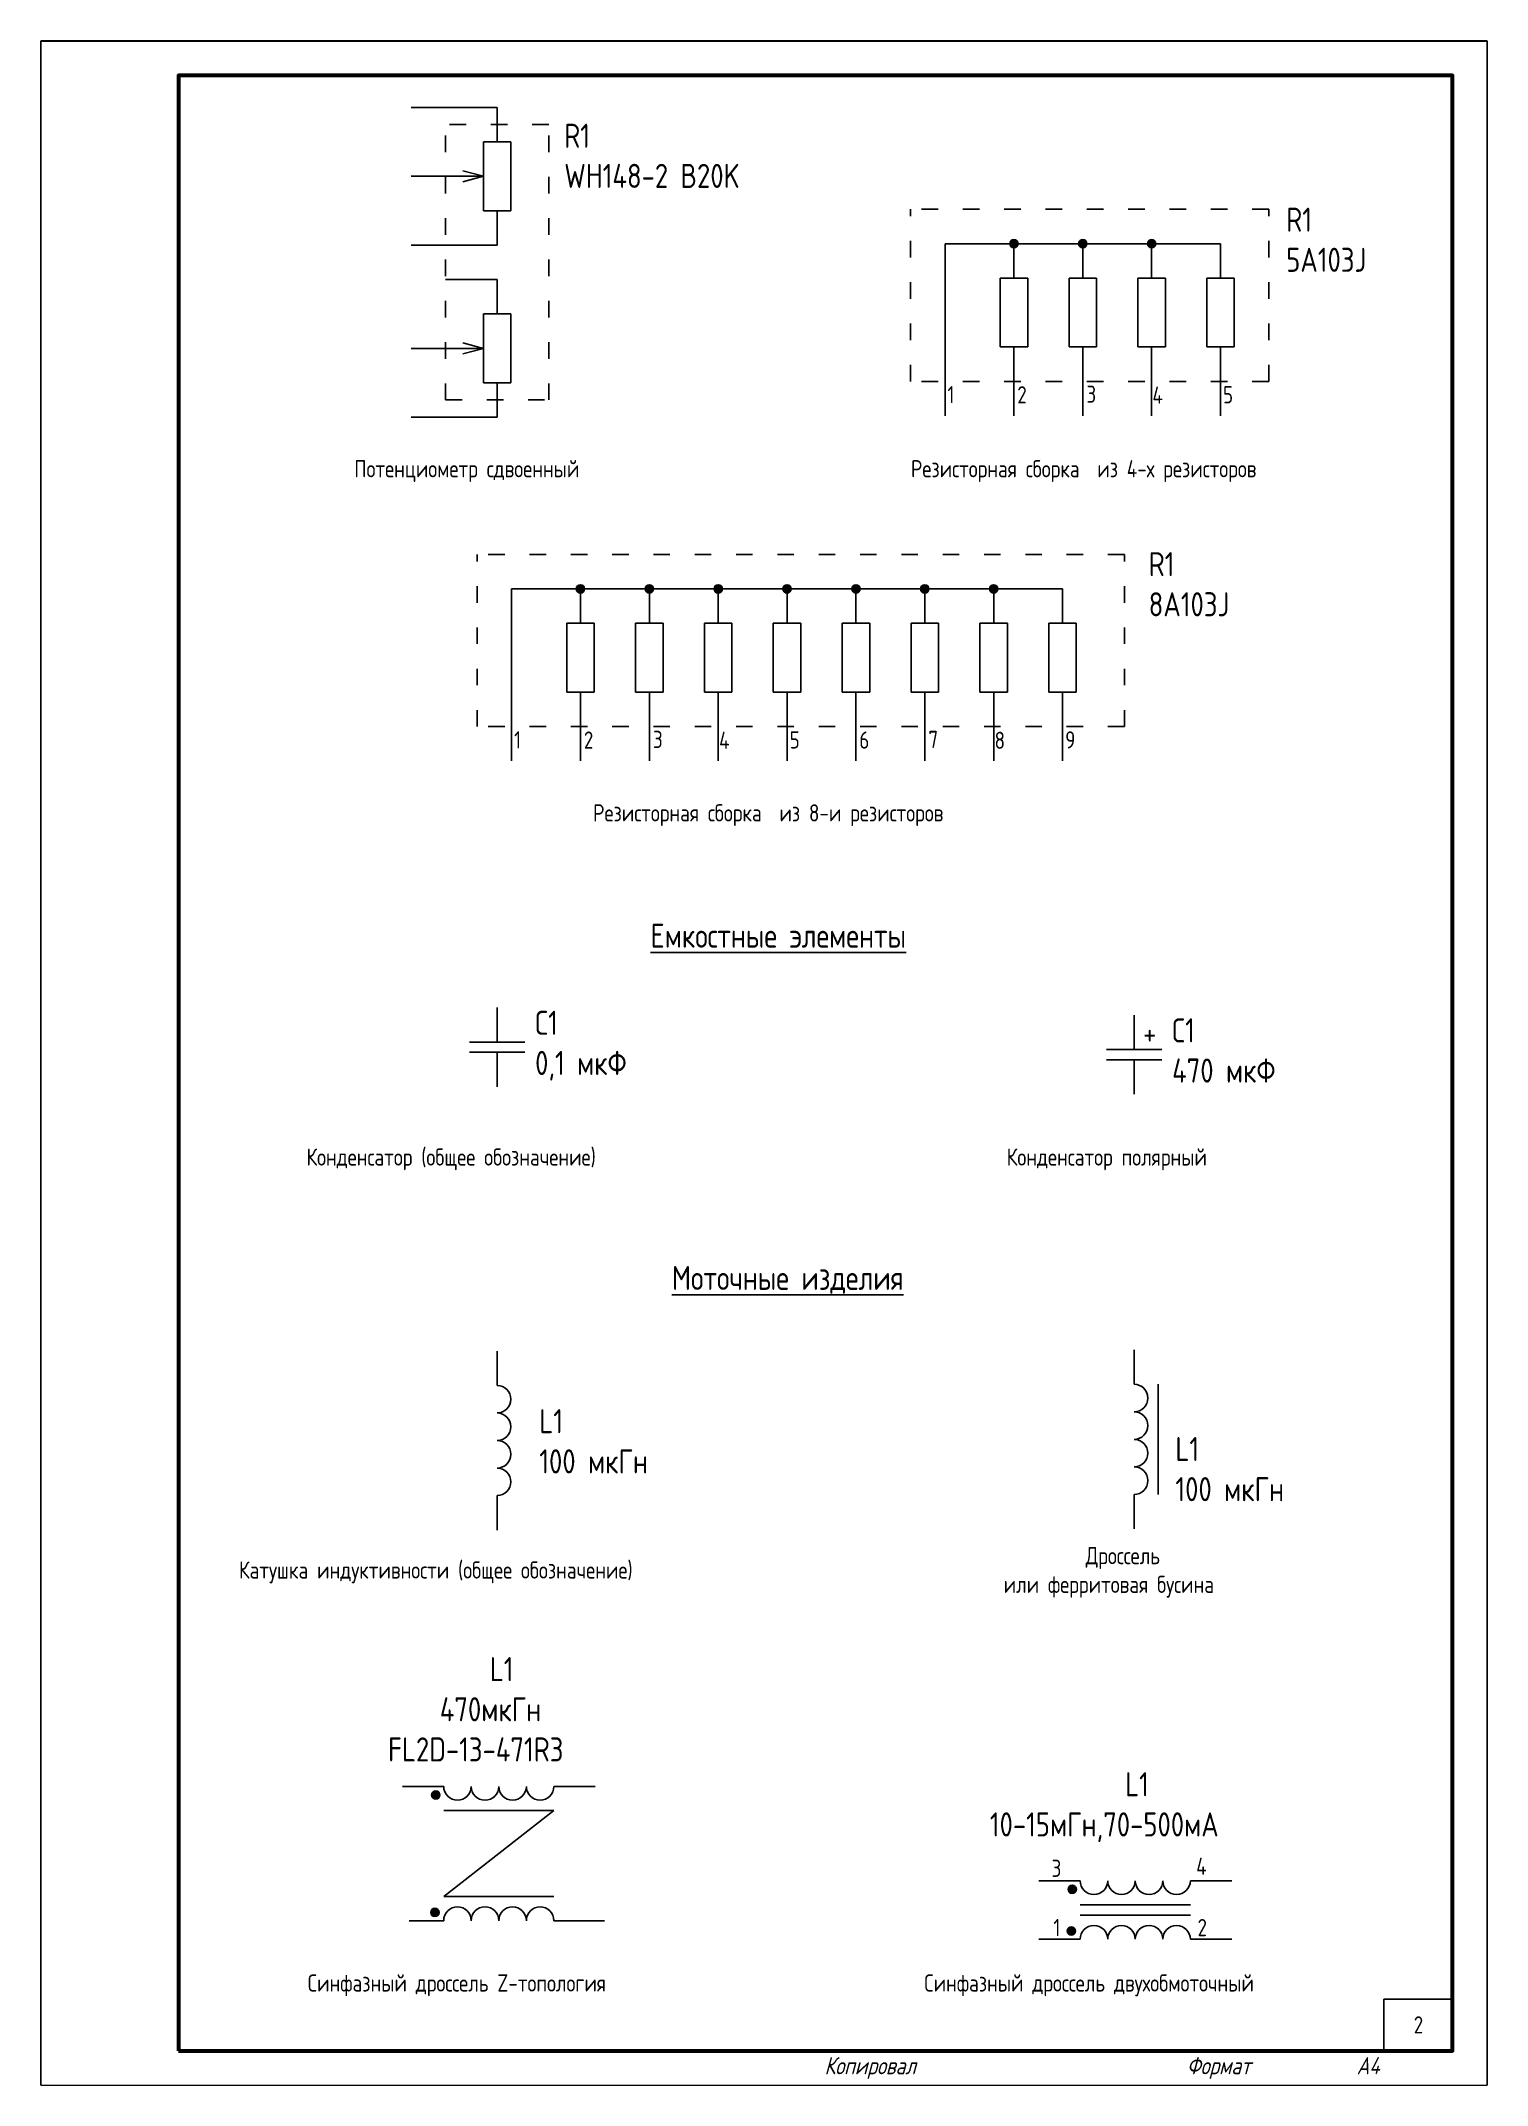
# Paper-space layout '3' of a CAD drawing. Header units: millimetres. Extents: x 0 to 210, y 0 to 297.
# The model-space entities are those that its viewports show. They can reach past a viewport. Long polylines and large blocks are cut down to what shows.
import ezdxf

# ---------------------------------------------------------------- set-up
doc = ezdxf.new("R2010")
doc.units = ezdxf.units.MM
doc.header["$LTSCALE"] = 0.2
doc.linetypes.add('ACAD_ISO03W100', pattern=[30, 12, -18])
doc.styles.add('ГОСТ 2.304', font='CS_Gost2304.shx')

msp = doc.modelspace()

# ---------------------------------------------------------------- hatches: boundary and pattern name
h = msp.add_hatch(color=256)
h.dxf.hatch_style = 1
h.paths.add_polyline_path([(561.89, 267.57, 1), (560.69, 267.57, 1)])
h = msp.add_hatch(color=256)
h.dxf.hatch_style = 1
h.paths.add_polyline_path([(571.89, 267.57, 1), (570.69, 267.57, 1)])
h = msp.add_hatch(color=256)
h.dxf.hatch_style = 1
h.paths.add_polyline_path([(581.89, 267.57, 1), (580.69, 267.57, 1)])
h = msp.add_hatch(color=256)
h.dxf.hatch_style = 1
h.paths.add_polyline_path([(498.95, 217.42, 1), (497.75, 217.42, 1)])
h = msp.add_hatch(color=256)
h.dxf.hatch_style = 1
h.paths.add_polyline_path([(508.95, 217.42, 1), (507.75, 217.42, 1)])
h = msp.add_hatch(color=256)
h.dxf.hatch_style = 1
h.paths.add_polyline_path([(518.95, 217.42, 1), (517.75, 217.42, 1)])
h = msp.add_hatch(color=256)
h.dxf.hatch_style = 1
h.paths.add_polyline_path([(528.95, 217.42, 1), (527.75, 217.42, 1)])
h = msp.add_hatch(color=256)
h.dxf.hatch_style = 1
h.paths.add_polyline_path([(538.95, 217.42, 1), (537.75, 217.42, 1)])
h = msp.add_hatch(color=256)
h.dxf.hatch_style = 1
h.paths.add_polyline_path([(548.95, 217.42, 1), (547.75, 217.42, 1)])
h = msp.add_hatch(color=256)
h.dxf.hatch_style = 1
h.paths.add_polyline_path([(558.95, 217.42, 1), (557.75, 217.42, 1)])
h = msp.add_hatch(color=256)
h.dxf.hatch_style = 1
h.paths.add_polyline_path([(477.94, 42.19, 1), (476.74, 42.19, 1)])
h = msp.add_hatch(color=256)
h.dxf.hatch_style = 1
h.paths.add_polyline_path([(570.36, 28.49, 1), (569.16, 28.49, 1)])
h = msp.add_hatch(color=256)
h.dxf.hatch_style = 1
h.paths.add_polyline_path([(477.81, 25.13, 1), (476.61, 25.13, 1)])
h = msp.add_hatch(color=256)
h.dxf.hatch_style = 1
h.paths.add_polyline_path([(570.23, 22.43, 1), (569.03, 22.43, 1)])

# ---------------------------------------------------------------- linework, layer by layer
at = {"linetype": 'Continuous', "lineweight": 60}
msp.add_line((440, 292.02), (440, 172.02), dxfattribs=at)
for p, q in [((478.75, 287.37), (473.75, 287.37)), ((486.25, 287.37), (478.75, 287.37)), ((486.25, 282.37), (486.25, 287.37)), ((484.25, 272.37), (484.25, 282.37)), ((484.25, 282.37), (488.25, 282.37)), ((488.25, 282.37), (488.25, 272.37)), ((478.75, 277.37), (473.75, 277.37)), ((484.25, 277.37), (478.75, 277.37)), ((484.25, 277.37), (481.25, 278.17)), ((484.25, 277.37), (481.25, 276.56)), ((488.25, 272.37), (484.25, 272.37)), ((486.25, 272.37), (486.25, 267.37)), ((486.25, 272.37), (486.25, 267.37)), ((478.75, 267.37), (473.75, 267.37)), ((478.75, 267.37), (486.25, 267.37)), ((478.75, 262.37), (486.25, 262.37)), ((486.25, 257.37), (486.25, 262.37)), ((559.29, 252.57), (559.29, 262.57)), ((559.29, 262.57), (563.29, 262.57)), ((563.29, 262.57), (563.29, 252.57)), ((569.29, 252.57), (569.29, 262.57)), ((569.29, 262.57), (573.29, 262.57)), ((573.29, 262.57), (573.29, 252.57)), ((579.29, 252.57), (579.29, 262.57)), ((579.29, 262.57), (583.29, 262.57)), ((583.29, 262.57), (583.29, 252.57)), ((589.29, 252.57), (589.29, 262.57)), ((589.29, 262.57), (593.29, 262.57)), ((593.29, 262.57), (593.29, 252.57)), ((484.25, 247.37), (484.25, 257.37)), ((484.25, 257.37), (488.25, 257.37)), ((488.25, 257.37), (488.25, 247.37)), ((484.25, 252.37), (481.25, 253.17)), ((563.29, 252.57), (559.29, 252.57)), ((573.29, 252.57), (569.29, 252.57)), ((583.29, 252.57), (579.29, 252.57)), ((593.29, 252.57), (589.29, 252.57)), ((478.75, 252.37), (473.75, 252.37)), ((480.25, 252.37), (478.75, 252.37)), ((484.25, 252.37), (480.25, 252.37)), ((484.25, 252.37), (481.25, 251.56)), ((488.25, 247.37), (484.25, 247.37)), ((486.25, 247.37), (486.25, 242.37)), ((486.25, 247.37), (486.25, 242.37)), ((478.75, 242.37), (473.75, 242.37)), ((486.25, 242.37), (478.75, 242.37)), ((496.35, 202.42), (496.35, 212.42)), ((496.35, 212.42), (500.35, 212.42)), ((500.35, 212.42), (500.35, 202.42)), ((506.35, 202.42), (506.35, 212.42)), ((506.35, 212.42), (510.35, 212.42)), ((510.35, 212.42), (510.35, 202.42)), ((516.35, 202.42), (516.35, 212.42)), ((516.35, 212.42), (520.35, 212.42)), ((520.35, 212.42), (520.35, 202.42)), ((526.35, 202.42), (526.35, 212.42)), ((526.35, 212.42), (530.35, 212.42)), ((530.35, 212.42), (530.35, 202.42)), ((536.35, 202.42), (536.35, 212.42)), ((536.35, 212.42), (540.35, 212.42)), ((540.35, 212.42), (540.35, 202.42)), ((546.35, 202.42), (546.35, 212.42)), ((546.35, 212.42), (550.35, 212.42)), ((550.35, 212.42), (550.35, 202.42)), ((556.35, 202.42), (556.35, 212.42)), ((556.35, 212.42), (560.35, 212.42)), ((560.35, 212.42), (560.35, 202.42)), ((566.35, 202.42), (566.35, 212.42)), ((566.35, 212.42), (570.35, 212.42)), ((570.35, 212.42), (570.35, 202.42)), ((500.35, 202.42), (496.35, 202.42)), ((510.35, 202.42), (506.35, 202.42)), ((520.35, 202.42), (516.35, 202.42)), ((530.35, 202.42), (526.35, 202.42)), ((540.35, 202.42), (536.35, 202.42)), ((550.35, 202.42), (546.35, 202.42)), ((560.35, 202.42), (556.35, 202.42)), ((570.35, 202.42), (566.35, 202.42)), ((486.25, 156.59), (486.25, 151.59)), ((578.75, 155.49), (578.75, 150.49)), ((490.25, 151.59), (482.25, 151.59)), ((482.25, 150.09), (490.25, 150.09)), ((486.25, 150.09), (486.25, 145.09)), ((582.75, 150.49), (574.75, 150.49)), ((574.75, 148.99), (582.75, 148.99)), ((578.75, 148.99), (578.75, 143.99)), ((486.25, 101.69), (486.25, 106.69)), ((578.75, 101.86), (578.75, 106.86)), ((582.25, 101.86), (582.25, 85.86)), ((486.25, 85.69), (486.25, 80.69)), ((578.75, 85.86), (578.75, 80.86)), ((478.49, 43.43), (472.49, 43.43)), ((500.49, 43.43), (494.49, 43.43)), ((494.49, 39.93), (478.49, 39.93)), ((494.49, 39.93), (478.49, 27.43)), ((570.91, 29.73), (564.91, 29.73)), ((592.91, 29.73), (586.91, 29.73)), ((478.49, 27.43), (494.49, 27.43)), ((478.49, 23.93), (473.49, 23.93)), ((494.49, 23.93), (501.83, 23.93)), ((586.91, 26.23), (570.91, 26.23)), ((570.91, 24.73), (586.91, 24.73)), ((564.91, 21.23), (570.91, 21.23)), ((586.91, 21.23), (592.91, 21.23))]:
    msp.add_line(p, q)
at = {"linetype": 'ACAD_ISO03W100'}
for p, q in [((478.75, 244.87), (478.75, 284.87)), ((493.75, 284.87), (478.75, 284.87)), ((493.75, 244.87), (493.75, 284.87)), ((598.29, 272.57), (546.29, 272.57)), ((546.29, 247.57), (546.29, 272.57)), ((598.29, 247.57), (598.29, 272.57)), ((598.29, 247.57), (546.29, 247.57)), ((478.75, 244.87), (493.75, 244.87)), ((577.35, 222.42), (483.35, 222.42)), ((483.35, 197.42), (483.35, 222.42)), ((577.35, 197.42), (577.35, 222.42)), ((577.35, 197.42), (483.35, 197.42))]:
    msp.add_line(p, q, dxfattribs=at)
at = {"ltscale": 100}
for p, q in [((561.29, 267.57), (551.29, 267.57)), ((551.29, 267.57), (551.29, 242.57)), ((561.29, 262.57), (561.29, 267.57)), ((591.29, 267.57), (561.29, 267.57)), ((571.29, 262.57), (571.29, 267.57)), ((581.29, 262.57), (581.29, 267.57)), ((591.29, 262.57), (591.29, 267.57)), ((561.29, 242.57), (561.29, 252.57)), ((571.29, 242.57), (571.29, 252.57)), ((581.29, 242.57), (581.29, 252.57)), ((591.29, 242.57), (591.29, 252.57)), ((498.35, 217.42), (488.35, 217.42)), ((488.35, 217.42), (488.35, 192.42)), ((498.35, 212.42), (498.35, 217.42)), ((528.35, 217.42), (498.35, 217.42)), ((508.35, 212.42), (508.35, 217.42)), ((518.35, 212.42), (518.35, 217.42)), ((528.35, 212.42), (528.35, 217.42)), ((538.35, 217.42), (528.35, 217.42)), ((538.35, 212.42), (538.35, 217.42)), ((568.35, 217.42), (538.35, 217.42)), ((548.35, 212.42), (548.35, 217.42)), ((558.35, 212.42), (558.35, 217.42)), ((568.35, 212.42), (568.35, 217.42)), ((498.35, 192.42), (498.35, 202.42)), ((508.35, 192.42), (508.35, 202.42)), ((518.35, 192.42), (518.35, 202.42)), ((528.35, 192.42), (528.35, 202.42)), ((538.35, 192.42), (538.35, 202.42)), ((548.35, 192.42), (548.35, 202.42)), ((558.35, 192.42), (558.35, 202.42)), ((568.35, 192.42), (568.35, 202.42))]:
    msp.add_line(p, q, dxfattribs=at)
at = {"linetype": 'Continuous', "lineweight": 25}
for points in [[(210, 0.02), (420, 0.02), (420, 297.02), (210, 297.02), (210, 0.02)], [(420, 0.02), (630, 0.02), (630, 297.02), (420, 297.02), (420, 0.02)], [(630, 0.02), (840, 0.02), (840, 297.02), (630, 297.02), (630, 0.02)]]:
    msp.add_lwpolyline(points, dxfattribs=at)
at = {"linetype": 'Continuous', "lineweight": 60}
msp.add_lwpolyline([(440, 5.02), (625, 5.02), (625, 292.02), (440, 292.02), (440, 5.02)], dxfattribs=at)
msp.add_lwpolyline([(615, 12.54), (625, 12.54), (625, 5.04), (615, 5.04)], close=True)
at = {"linetype": 'Continuous', "lineweight": 50, "ltscale": 0.5, "flags": 128}
msp.add_lwpolyline([(440, 5.02), (625, 5.02)], dxfattribs=at)
for centre in [(561.29, 267.57), (571.29, 267.57), (581.29, 267.57), (498.35, 217.42), (508.35, 217.42), (518.35, 217.42), (528.35, 217.42), (538.35, 217.42), (548.35, 217.42), (558.35, 217.42), (477.34, 42.19), (569.76, 28.49), (477.21, 25.13), (569.63, 22.43)]:
    msp.add_circle(centre, 0.6)
for centre, start, end in [((486.25, 99.69), 270, 90), ((578.75, 99.86), 270, 90), ((486.25, 95.69), 270, 90), ((578.75, 95.86), 270, 90), ((486.25, 91.69), 270, 90), ((578.75, 91.86), 270, 90), ((486.25, 87.69), 270, 90), ((578.75, 87.86), 270, 90), ((480.49, 43.43), 180, 0), ((484.49, 43.43), 180, 0), ((488.49, 43.43), 180, 0), ((492.49, 43.43), 180, 0), ((572.91, 29.73), 180, 0), ((576.91, 29.73), 180, 0), ((580.91, 29.73), 180, 0), ((584.91, 29.73), 180, 0), ((480.49, 23.93), 0, 180), ((484.49, 23.93), 0, 180), ((488.49, 23.93), 0, 180), ((492.49, 23.93), 0, 180), ((572.91, 21.23), 0, 180), ((576.91, 21.23), 0, 180), ((580.91, 21.23), 0, 180), ((584.91, 21.23), 0, 180)]:
    msp.add_arc(centre, 2, start, end)

# ---------------------------------------------------------------- texts
at = {"style": 'ГОСТ 2.304'}
for s, p in [('1', (551.65, 244.4)), ('2', (561.78, 244.37)), ('3', (571.82, 244.46)), ('4', (581.41, 244.33)), ('5', (591.66, 244.38)), ('1', (488.71, 194.24)), ('2', (498.84, 194.21)), ('3', (508.88, 194.3)), ('4', (518.48, 194.17)), ('5', (528.73, 194.23)), ('6', (538.84, 194.21)), ('7', (548.88, 194.3)), ('8', (558.48, 194.17)), ('9', (568.73, 194.23)), ('3', (566.76, 30.29)), ('4', (587.76, 30.58)), ('1', (567.02, 21.68)), ('2', (587.95, 21.68))]:
    msp.add_text(s, height=2.5, dxfattribs=at).set_placement(p)
at = {"char_height": 3.5, "attachment_point": 1, "style": 'ГОСТ 2.304'}
for s, width, insert in [('R1\\PWH148-2 B20K', 32.6875, (495.99, 285.01)), ('R1\\P5A103J', 18.2469, (600.83, 272.82)), ('R1\\P8A103J', 17.3229, (580.86, 222.77)), ('С1\\P0,1 мкФ', 20.5111, (491.76, 156.13)), ('С1\\P470 мкФ', 20.5111, (584.26, 155.03)), ('L1\\P100 мкГн', 31.3643, (492.37, 98.25)), ('L1\\P100 мкГн', 31.3643, (584.74, 94.21)), ('\\pi13.932;L1\\P\\pi6.6697;470мкГн\\P\\pi-0.84032;FL2D-13-471R3', 31.3643, (471.25, 62.23)), ('\\pi13.932;L1\\P\\pi-5.7116;10-15мГн,70-500мA', 31.3643, (563.51, 45.5))]:
    msp.add_mtext_dynamic_manual_height_columns(s, width=width, gutter_width=25, heights=[0], dxfattribs=dict(at, insert=insert))
at = {"style": 'ГОСТ 2.304'}
for s, insert, char_height, width, attachment_point in [('\\pi25.5;Потенциометр сдвоенный', (440, 234.54), 2.5, 92.5, 4), ('\\pi13.836;Резисторная сборка  из 4-х резисторов', (532.5, 234.54), 2.5, 92.5, 4), ('\\pi60.18;Резисторная сборка  из 8-и резисторов', (440, 184.54), 2.5, 185, 4), ('\\pi68.525;{\\H0.14x;\\LЕмкостные элементы}', (440, 167.04), 25, 185, 4), ('+', (580.05, 154.63), 3.5, 2.6515, 1), ('\\pi18.561;Конденсатор (общее обозначение)', (440, 134.54), 2.5, 92.5, 4), ('\\pi27.75;Конденсатор полярный', (532.5, 134.54), 2.5, 92.5, 4), ('\\pi71.631;{\\H0.14x;\\LМоточные изделия}', (440, 117.04), 25, 185, 4), ('\\pi39.219;Дроссель\\P\\pi27.292;или ферритовая бусина', (532.5, 74.54), 2.5, 92.5, 4), ('\\pi8.7485;Катушка индуктивности (общее обозначение)', (440, 74.54), 2.5, 92.5, 4), ('\\pi18.748;Синфазный дроссель Z-топология', (440, 14.54), 2.5, 92.5, 4), ('\\pi15.779;Синфазный дроссель двухобмоточный', (532.5, 14.54), 2.5, 92.5, 4), ('\\pi4.3497;2', (615, 8.79), 2.5, 10, 4), ('{\\Q15;Копировал}', (533.79, 2.52), 2.5, 41.2143, 4), ('{\\Q15;Формат            А4}', (586.39, 2.52), 2.5, 38.6068, 4)]:
    msp.add_mtext(s, dxfattribs=dict(at, insert=insert, char_height=char_height, width=width, attachment_point=attachment_point))

psp = doc.layouts.new('3')

# ---------------------------------------------------------------- viewports
at = {"layer": '0'}
psp.add_viewport(center=(105, 148.5), size=(210, 297), view_center_point=(525, 148.54), view_height=297, dxfattribs=at)

doc.saveas('drawing.dxf')
